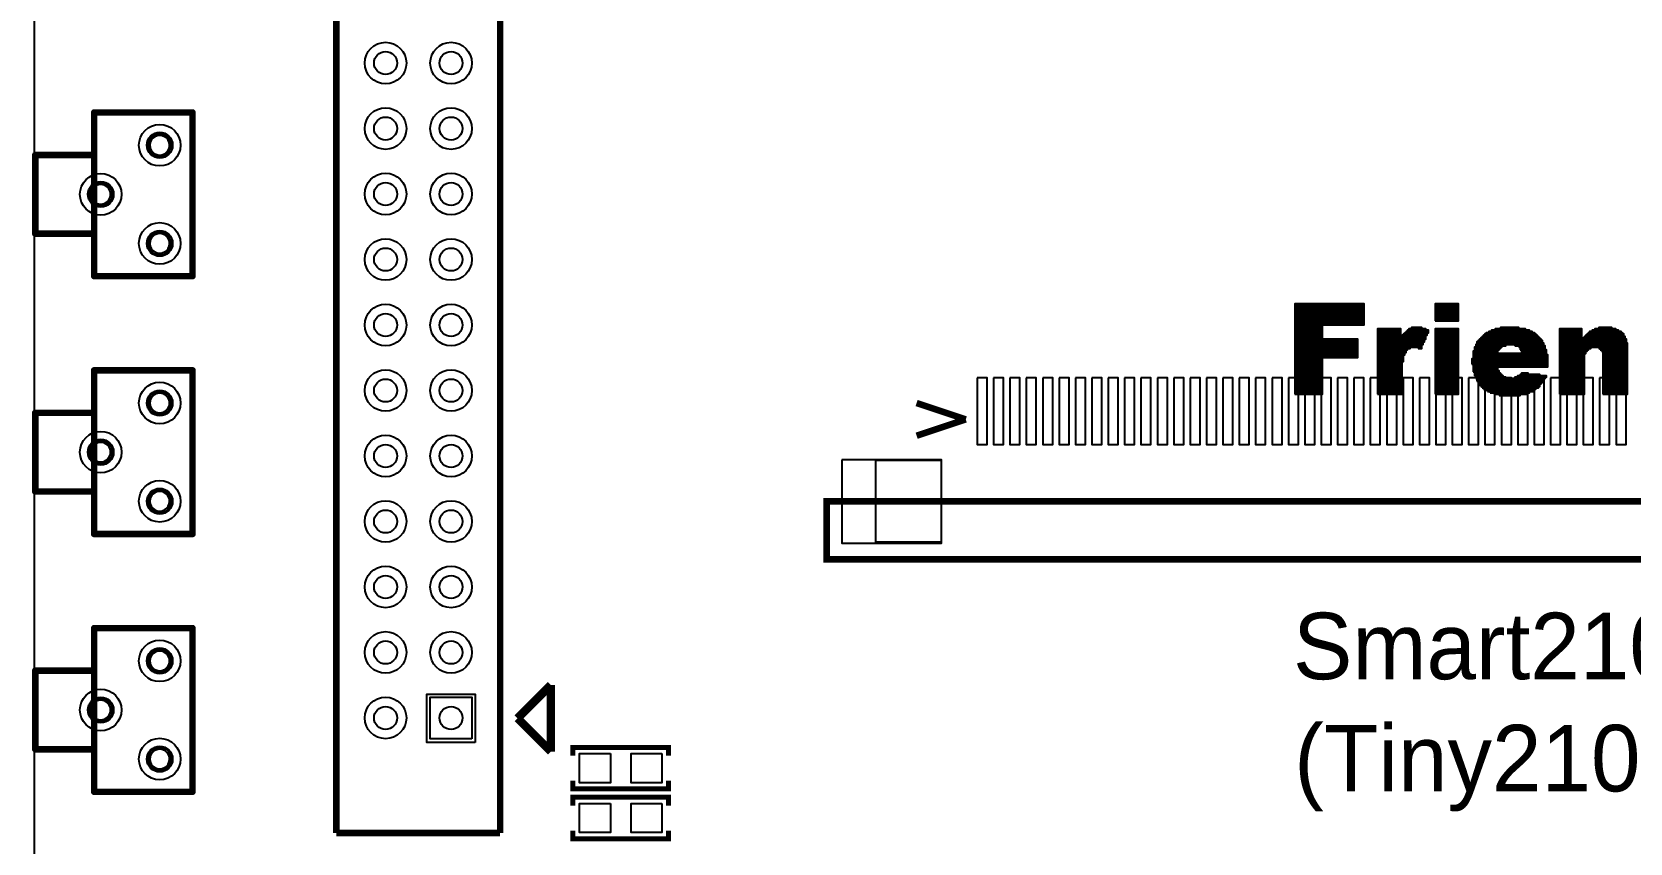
# Model space of a CAD drawing. Extents: x 0 to 180, y -3 to 135.
# Drawn here: x -0.07 to 48.72, y 50.67 to 75.44 of the extents above; entities that cross this region are included whole.
import ezdxf

# ---------------------------------------------------------------- set-up
doc = ezdxf.new("R2010")
doc.units = 0
doc.layers.get('0').update_dxf_attribs({"linetype": 'CONTINUOUS'})
for name, color, linetype in [('BG_OUTLINE', 3, 'CONTINUOUS'), ('BG_SILKSCREEN_TOP', 2, 'CONTINUOUS'), ('MANUFACTURING_NCDRILL_FIGU', 7, 'CONTINUOUS'), ('PG_SILKSCREEN_BOTTOM', 10, 'CONTINUOUS'), ('PG_SILKSCREEN_TOP', 11, 'CONTINUOUS'), ('PIN_BOTTOM', 13, 'CONTINUOUS'), ('PIN_TOP', 12, 'CONTINUOUS')]:
    doc.layers.add(name, color=color, linetype=linetype)

# ---------------------------------------------------------------- blocks, each defined once
blk = doc.blocks.new('FIGURE_CIRCLE')
blk.add_circle((0, 0), 0.5)

msp = doc.modelspace()

# ---------------------------------------------------------------- linework, layer by layer
at = {"layer": 'BG_OUTLINE'}
msp.add_lwpolyline([(4, 0), (175.9999, 0, 0.414214), (179.9999, 4), (179.9999, 126, 0.414214), (175.9999, 130), (4, 130, 0.414214), (0, 126), (0, 4, 0.414215)], format="xyb", close=True, dxfattribs=at)
at = {"layer": 'BG_SILKSCREEN_TOP', "const_width": 0.1999}
for points in [[(1.8321, 72.9851), (1.8321, 67.9852)], [(1.8321, 72.9851), (4.8321, 72.9851)], [(4.8321, 72.9851), (4.8321, 67.9852)], [(0.032, 71.6852), (0.032, 69.2851)], [(0.032, 71.6852), (1.8321, 71.6852)], [(0.032, 69.2851), (1.8321, 69.2851)], [(1.8321, 67.9852), (4.8321, 67.9852)], [(1.8321, 65.1111), (1.8321, 60.1111)], [(1.8321, 65.1111), (4.8321, 65.1111)], [(4.8321, 65.1111), (4.8321, 60.1111)], [(0.032, 63.8111), (0.032, 61.4111)], [(0.032, 63.8111), (1.8321, 63.8111)], [(0.032, 61.4111), (1.8321, 61.4111)], [(1.8321, 60.1111), (4.8321, 60.1111)], [(1.8321, 57.2371), (1.8321, 52.2371)], [(1.8321, 57.2371), (4.8321, 57.2371)], [(4.8321, 57.2371), (4.8321, 52.2371)], [(0.032, 55.9371), (0.032, 53.5371)], [(0.032, 55.9371), (1.8321, 55.9371)], [(0.032, 53.5371), (1.8321, 53.5371)], [(1.8321, 52.2371), (4.8321, 52.2371)]]:
    msp.add_lwpolyline(points, dxfattribs=at)
at = {"layer": 'BG_SILKSCREEN_TOP', "const_width": 0.1001}
for points in [[(1.882, 72.985, 1), (1.7822, 72.98504, 1)], [(1.882, 72.985, 1), (1.7822, 72.98504, 1)], [(4.882, 72.985, 1), (4.78219, 72.98504, 1)], [(4.882, 72.985, 1), (4.78219, 72.98504, 1)], [(0.0819, 71.685, 1), (-0.01794, 71.6851, 1)], [(0.0819, 71.685, 1), (-0.01794, 71.6851, 1)], [(1.882, 71.685, 1), (1.7822, 71.6851, 1)], [(0.082, 69.2852, 1), (-0.01804, 69.28511, 1)], [(0.082, 69.2852, 1), (-0.01804, 69.28511, 1)], [(1.8821, 69.2852, 1), (1.7821, 69.28511, 1)], [(1.882, 67.985, 1), (1.7822, 67.98506, 1)], [(1.882, 67.985, 1), (1.7822, 67.98506, 1)], [(4.882, 67.985, 1), (4.78219, 67.98506, 1)], [(4.882, 67.985, 1), (4.78219, 67.98506, 1)], [(1.882, 65.1109, 1), (1.7822, 65.11099, 1)], [(1.882, 65.1109, 1), (1.7822, 65.11099, 1)], [(4.882, 65.1109, 1), (4.78219, 65.11099, 1)], [(4.882, 65.1109, 1), (4.78219, 65.11099, 1)], [(0.0819, 63.811, 1), (-0.01794, 63.81099, 1)], [(0.0819, 63.811, 1), (-0.01794, 63.81099, 1)], [(1.882, 63.811, 1), (1.7822, 63.81099, 1)], [(0.082, 61.411, 1), (-0.01804, 61.41106, 1)], [(0.082, 61.411, 1), (-0.01804, 61.41106, 1)], [(1.8821, 61.411, 1), (1.7821, 61.41106, 1)], [(1.882, 60.111, 1), (1.7822, 60.11101, 1)], [(1.882, 60.111, 1), (1.7822, 60.11101, 1)], [(4.882, 60.111, 1), (4.78219, 60.11101, 1)], [(4.882, 60.111, 1), (4.78219, 60.11101, 1)], [(1.882, 57.237, 1), (1.7822, 57.23694, 1)], [(1.882, 57.237, 1), (1.7822, 57.23694, 1)], [(4.882, 57.237, 1), (4.78219, 57.23694, 1)], [(4.882, 57.237, 1), (4.78219, 57.23694, 1)], [(0.0819, 55.937, 1), (-0.01794, 55.937, 1)], [(0.0819, 55.937, 1), (-0.01794, 55.937, 1)], [(1.882, 55.937, 1), (1.7822, 55.937, 1)], [(0.082, 53.5371, 1), (-0.01804, 53.53701, 1)], [(0.082, 53.5371, 1), (-0.01804, 53.53701, 1)], [(1.8822, 53.5371, 1), (1.782, 53.53701, 1)], [(1.882, 52.237, 1), (1.7822, 52.23696, 1)], [(1.882, 52.237, 1), (1.7822, 52.23696, 1)], [(4.882, 52.237, 1), (4.78219, 52.23696, 1)], [(4.882, 52.237, 1), (4.78219, 52.23696, 1)]]:
    msp.add_lwpolyline(points, format="xyb", close=True, dxfattribs=at)
at = {"layer": 'BG_SILKSCREEN_TOP'}
for points in [[(4.1828, 71.9851, 1), (3.4814, 71.9852, 1)], [(4.1828, 71.9851, 1), (3.4814, 71.9852, 1)], [(4.132, 71.9851, 1), (3.5322, 71.9852, 1)], [(2.3828, 70.485, 1), (1.6812, 70.485, 1)], [(2.3828, 70.485, 1), (1.6812, 70.485, 1)], [(2.332, 70.485, 1), (1.732, 70.485, 1)], [(4.183, 68.985, 1), (3.4812, 68.98501, 1)], [(4.183, 68.985, 1), (3.4812, 68.98501, 1)], [(4.1322, 68.985, 1), (3.532, 68.98501, 1)], [(4.1829, 64.1111, 1), (3.4813, 64.1111, 1)], [(4.1829, 64.1111, 1), (3.4813, 64.1111, 1)], [(4.1321, 64.1111, 1), (3.5321, 64.1111, 1)], [(2.3827, 62.6109, 1), (1.6813, 62.611, 1)], [(2.3827, 62.6109, 1), (1.6813, 62.611, 1)], [(2.3319, 62.6109, 1), (1.7321, 62.611, 1)], [(4.183, 61.111, 1), (3.4812, 61.11101, 1)], [(4.183, 61.111, 1), (3.4812, 61.11101, 1)], [(4.1322, 61.111, 1), (3.532, 61.11101, 1)], [(4.1829, 56.2371, 1), (3.4813, 56.2371, 1)], [(4.1829, 56.2371, 1), (3.4813, 56.2371, 1)], [(4.1321, 56.2371, 1), (3.5321, 56.2371, 1)], [(2.3828, 54.737, 1), (1.6812, 54.737, 1)], [(2.3828, 54.737, 1), (1.6812, 54.737, 1)], [(2.332, 54.737, 1), (1.732, 54.737, 1)], [(4.183, 53.237, 1), (3.4812, 53.23696, 1)], [(4.183, 53.237, 1), (3.4812, 53.23696, 1)], [(4.1322, 53.237, 1), (3.532, 53.23696, 1)]]:
    msp.add_lwpolyline(points, format="xyb", close=True, dxfattribs=at)
at = {"layer": 'PG_SILKSCREEN_BOTTOM', "const_width": 0.1999}
for points in [[(26.941, 64.1119), (28.4409, 63.612)], [(26.941, 63.1119), (28.4409, 63.612)]]:
    msp.add_lwpolyline(points, dxfattribs=at)
at = {"layer": 'PG_SILKSCREEN_BOTTOM'}
msp.add_lwpolyline([(25.6911, 62.3621), (27.6911, 62.3621), (27.6911, 59.862), (25.6911, 59.862)], close=True, dxfattribs=at)
msp.add_lwpolyline([(55.6901, 61.1119, 0.2032, 0.2032, 0), (55.6901, 59.337, 0.2, 0.2, 0), (24.191, 59.337, 0.2032, 0.2032, 0), (24.191, 61.1119, 0.2, 0.2, 0)], format="xyseb", close=True, dxfattribs=at)
at = {"layer": 'PG_SILKSCREEN_TOP'}
for points, const_width in [([(9.2253, 50.9778), (9.2255, 99.949)], 0.1999), ([(14.2253, 50.9778), (14.2255, 99.949)], 0.1999), ([(14.7574, 54.483), (15.7734, 55.499)], 0.254), ([(15.7734, 53.467), (15.7734, 55.499)], 0.254), ([(15.7734, 53.467), (14.7574, 54.483)], 0.254), ([(19.3675, 53.34), (19.3675, 53.594), (16.4465, 53.594), (16.4465, 53.34)], 0.1524), ([(19.3675, 52.578), (19.3675, 52.324), (16.4465, 52.324), (16.4465, 52.578)], 0.1524), ([(19.3675, 51.816), (19.3675, 52.07), (16.4465, 52.07), (16.4465, 51.816)], 0.1524), ([(14.2253, 50.9778), (9.2253, 50.9778)], 0.1999), ([(19.3675, 51.054), (19.3675, 50.8), (16.4465, 50.8), (16.4465, 51.054)], 0.1524)]:
    msp.add_lwpolyline(points, dxfattribs=dict(at, const_width=const_width))
for points in [[(38.488, 67.0994), (40.608, 67.0994), (40.608, 67.1394), (38.488, 67.1394)], [(38.488, 67.0594), (40.608, 67.0594), (40.608, 67.0994), (38.488, 67.0994)], [(38.488, 67.0194), (40.608, 67.0194), (40.608, 67.0594), (38.488, 67.0594)], [(38.488, 66.9794), (40.608, 66.9794), (40.608, 67.0194), (38.488, 67.0194)], [(38.488, 66.9394), (40.608, 66.9394), (40.608, 66.9794), (38.488, 66.9794)], [(38.488, 66.8994), (40.608, 66.8994), (40.608, 66.9394), (38.488, 66.9394)], [(38.488, 66.8594), (40.608, 66.8594), (40.608, 66.8994), (38.488, 66.8994)], [(38.488, 66.8194), (40.608, 66.8194), (40.608, 66.8594), (38.488, 66.8594)], [(42.768, 67.0994), (43.488, 67.0994), (43.488, 67.1394), (42.768, 67.1394)], [(42.768, 67.0594), (43.488, 67.0594), (43.488, 67.0994), (42.768, 67.0994)], [(42.768, 67.0194), (43.488, 67.0194), (43.488, 67.0594), (42.768, 67.0594)], [(42.768, 66.9794), (43.488, 66.9794), (43.488, 67.0194), (42.768, 67.0194)], [(42.768, 66.9394), (43.488, 66.9394), (43.488, 66.9794), (42.768, 66.9794)], [(42.768, 66.8994), (43.488, 66.8994), (43.488, 66.9394), (42.768, 66.9394)], [(42.768, 66.8594), (43.488, 66.8594), (43.488, 66.8994), (42.768, 66.8994)], [(42.768, 66.8194), (43.488, 66.8194), (43.488, 66.8594), (42.768, 66.8594)], [(38.488, 66.7794), (40.608, 66.7794), (40.608, 66.8194), (38.488, 66.8194)], [(38.488, 66.7394), (40.608, 66.7394), (40.608, 66.7794), (38.488, 66.7794)], [(38.488, 66.6994), (40.608, 66.6994), (40.608, 66.7394), (38.488, 66.7394)], [(38.488, 66.6594), (40.608, 66.6594), (40.608, 66.6994), (38.488, 66.6994)], [(38.488, 66.6194), (40.608, 66.6194), (40.608, 66.6594), (38.488, 66.6594)], [(38.488, 66.5794), (40.608, 66.5794), (40.608, 66.6194), (38.488, 66.6194)], [(38.488, 66.5394), (40.608, 66.5394), (40.608, 66.5794), (38.488, 66.5794)], [(38.488, 66.4994), (40.608, 66.4994), (40.608, 66.5394), (38.488, 66.5394)], [(38.488, 66.4594), (39.328, 66.4594), (39.328, 66.4994), (38.488, 66.4994)], [(38.488, 66.4194), (39.328, 66.4194), (39.328, 66.4594), (38.488, 66.4594)], [(38.488, 66.3794), (39.328, 66.3794), (39.328, 66.4194), (38.488, 66.4194)], [(38.488, 66.3394), (39.328, 66.3394), (39.328, 66.3794), (38.488, 66.3794)], [(41.008, 66.3394), (41.728, 66.3394), (41.728, 66.3794), (41.008, 66.3794)], [(41.968, 66.3394), (42.488, 66.3394), (42.488, 66.3794), (41.968, 66.3794)], [(42.048, 66.3794), (42.368, 66.3794), (42.368, 66.4194), (42.048, 66.4194)], [(42.768, 66.7794), (43.488, 66.7794), (43.488, 66.8194), (42.768, 66.8194)], [(42.768, 66.7394), (43.488, 66.7394), (43.488, 66.7794), (42.768, 66.7794)], [(42.768, 66.6994), (43.488, 66.6994), (43.488, 66.7394), (42.768, 66.7394)], [(42.768, 66.6594), (43.488, 66.6594), (43.488, 66.6994), (42.768, 66.6994)], [(42.768, 66.6194), (43.488, 66.6194), (43.488, 66.6594), (42.768, 66.6594)], [(42.768, 66.3394), (43.488, 66.3394), (43.488, 66.3794), (42.768, 66.3794)], [(44.608, 66.3394), (45.528, 66.3394), (45.528, 66.3794), (44.608, 66.3794)], [(44.768, 66.3794), (45.328, 66.3794), (45.328, 66.4194), (44.768, 66.4194)], [(46.568, 66.3394), (47.248, 66.3394), (47.248, 66.3794), (46.568, 66.3794)], [(47.648, 66.3394), (48.288, 66.3394), (48.288, 66.3794), (47.648, 66.3794)], [(47.768, 66.3794), (48.168, 66.3794), (48.168, 66.4194), (47.768, 66.4194)], [(38.488, 66.2994), (39.328, 66.2994), (39.328, 66.3394), (38.488, 66.3394)], [(38.488, 66.2594), (39.328, 66.2594), (39.328, 66.2994), (38.488, 66.2994)], [(38.488, 66.2194), (39.328, 66.2194), (39.328, 66.2594), (38.488, 66.2594)], [(38.488, 66.1794), (39.328, 66.1794), (39.328, 66.2194), (38.488, 66.2194)], [(38.488, 66.1394), (39.328, 66.1394), (39.328, 66.1794), (38.488, 66.1794)], [(38.488, 66.0994), (39.328, 66.0994), (39.328, 66.1394), (38.488, 66.1394)], [(38.488, 66.0594), (39.328, 66.0594), (39.328, 66.0994), (38.488, 66.0994)], [(38.488, 66.0194), (40.408, 66.0194), (40.408, 66.0594), (38.488, 66.0594)], [(38.488, 65.9794), (40.408, 65.9794), (40.408, 66.0194), (38.488, 66.0194)], [(38.488, 65.9394), (40.408, 65.9394), (40.408, 65.9794), (38.488, 65.9794)], [(38.488, 65.8994), (40.408, 65.8994), (40.408, 65.9394), (38.488, 65.9394)], [(38.488, 65.8594), (40.408, 65.8594), (40.408, 65.8994), (38.488, 65.8994)], [(41.008, 66.2994), (41.728, 66.2994), (41.728, 66.3394), (41.008, 66.3394)], [(41.008, 66.2594), (41.728, 66.2594), (41.728, 66.2994), (41.008, 66.2994)], [(41.008, 66.2194), (41.728, 66.2194), (41.728, 66.2594), (41.008, 66.2594)], [(41.008, 66.1794), (41.728, 66.1794), (41.728, 66.2194), (41.008, 66.2194)], [(41.008, 66.1394), (41.728, 66.1394), (41.728, 66.1794), (41.008, 66.1794)], [(41.008, 66.0994), (41.728, 66.0994), (41.728, 66.1394), (41.008, 66.1394)], [(41.008, 66.0594), (42.488, 66.0594), (42.488, 66.0994), (41.008, 66.0994)], [(41.008, 66.0194), (42.448, 66.0194), (42.448, 66.0594), (41.008, 66.0594)], [(41.008, 65.9794), (42.448, 65.9794), (42.448, 66.0194), (41.008, 66.0194)], [(41.008, 65.9394), (42.408, 65.9394), (42.408, 65.9794), (41.008, 65.9794)], [(41.008, 65.8994), (42.408, 65.8994), (42.408, 65.9394), (41.008, 65.9394)], [(41.008, 65.8594), (42.368, 65.8594), (42.368, 65.8994), (41.008, 65.8994)], [(41.768, 66.1394), (42.488, 66.1394), (42.488, 66.1794), (41.768, 66.1794)], [(41.768, 66.0994), (42.488, 66.0994), (42.488, 66.1394), (41.768, 66.1394)], [(41.808, 66.1794), (42.528, 66.1794), (42.528, 66.2194), (41.808, 66.2194)], [(41.848, 66.2194), (42.528, 66.2194), (42.528, 66.2594), (41.848, 66.2594)], [(41.888, 66.2594), (42.568, 66.2594), (42.568, 66.2994), (41.888, 66.2994)], [(41.928, 66.2994), (42.568, 66.2994), (42.568, 66.3394), (41.928, 66.3394)], [(42.768, 66.2994), (43.488, 66.2994), (43.488, 66.3394), (42.768, 66.3394)], [(42.768, 66.2594), (43.488, 66.2594), (43.488, 66.2994), (42.768, 66.2994)], [(42.768, 66.2194), (43.488, 66.2194), (43.488, 66.2594), (42.768, 66.2594)], [(42.768, 66.1794), (43.488, 66.1794), (43.488, 66.2194), (42.768, 66.2194)], [(42.768, 66.1394), (43.488, 66.1394), (43.488, 66.1794), (42.768, 66.1794)], [(42.768, 66.0994), (43.488, 66.0994), (43.488, 66.1394), (42.768, 66.1394)], [(42.768, 66.0594), (43.488, 66.0594), (43.488, 66.0994), (42.768, 66.0994)], [(42.768, 66.0194), (43.488, 66.0194), (43.488, 66.0594), (42.768, 66.0594)], [(42.768, 65.9794), (43.488, 65.9794), (43.488, 66.0194), (42.768, 66.0194)], [(42.768, 65.9394), (43.488, 65.9394), (43.488, 65.9794), (42.768, 65.9794)], [(42.768, 65.8994), (43.488, 65.8994), (43.488, 65.9394), (42.768, 65.9394)], [(42.768, 65.8594), (43.488, 65.8594), (43.488, 65.8994), (42.768, 65.8994)], [(44.008, 65.8594), (44.928, 65.8594), (44.928, 65.8994), (44.008, 65.8994)], [(44.048, 65.9394), (46.048, 65.9394), (46.048, 65.9794), (44.048, 65.9794)], [(44.048, 65.8994), (46.088, 65.8994), (46.088, 65.9394), (44.048, 65.9394)], [(44.088, 65.9794), (46.048, 65.9794), (46.048, 66.0194), (44.088, 66.0194)], [(44.128, 66.0194), (46.008, 66.0194), (46.008, 66.0594), (44.128, 66.0594)], [(44.168, 66.0594), (45.968, 66.0594), (45.968, 66.0994), (44.168, 66.0994)], [(44.208, 66.0994), (45.928, 66.0994), (45.928, 66.1394), (44.208, 66.1394)], [(44.248, 66.1394), (45.888, 66.1394), (45.888, 66.1794), (44.248, 66.1794)], [(44.288, 66.1794), (45.848, 66.1794), (45.848, 66.2194), (44.288, 66.2194)], [(44.328, 66.2194), (45.808, 66.2194), (45.808, 66.2594), (44.328, 66.2594)], [(44.408, 66.2594), (45.728, 66.2594), (45.728, 66.2994), (44.408, 66.2994)], [(44.488, 66.2994), (45.648, 66.2994), (45.648, 66.3394), (44.488, 66.3394)], [(45.208, 65.8594), (46.088, 65.8594), (46.088, 65.8994), (45.208, 65.8994)], [(46.568, 66.2994), (47.248, 66.2994), (47.248, 66.3394), (46.568, 66.3394)], [(46.568, 66.2594), (47.248, 66.2594), (47.248, 66.2994), (46.568, 66.2994)], [(46.568, 66.2194), (47.248, 66.2194), (47.248, 66.2594), (46.568, 66.2594)], [(46.568, 66.1794), (47.248, 66.1794), (47.248, 66.2194), (46.568, 66.2194)], [(46.568, 66.1394), (47.248, 66.1394), (47.248, 66.1794), (46.568, 66.1794)], [(46.568, 66.0994), (47.248, 66.0994), (47.248, 66.1394), (46.568, 66.1394)], [(46.568, 66.0594), (47.248, 66.0594), (47.248, 66.0994), (46.568, 66.0994)], [(46.568, 66.0194), (48.608, 66.0194), (48.608, 66.0594), (46.568, 66.0594)], [(46.568, 65.9794), (48.608, 65.9794), (48.608, 66.0194), (46.568, 66.0194)], [(46.568, 65.9394), (48.608, 65.9394), (48.608, 65.9794), (46.568, 65.9794)], [(46.568, 65.8994), (48.648, 65.8994), (48.648, 65.9394), (46.568, 65.9394)], [(46.568, 65.8594), (48.648, 65.8594), (48.648, 65.8994), (46.568, 65.8994)], [(47.288, 66.0594), (48.568, 66.0594), (48.568, 66.0994), (47.288, 66.0994)], [(47.328, 66.0994), (48.568, 66.0994), (48.568, 66.1394), (47.328, 66.1394)], [(47.368, 66.1394), (48.528, 66.1394), (48.528, 66.1794), (47.368, 66.1794)], [(47.408, 66.1794), (48.528, 66.1794), (48.528, 66.2194), (47.408, 66.2194)], [(47.448, 66.2194), (48.488, 66.2194), (48.488, 66.2594), (47.448, 66.2594)], [(47.488, 66.2594), (48.448, 66.2594), (48.448, 66.2994), (47.488, 66.2994)], [(47.568, 66.2994), (48.368, 66.2994), (48.368, 66.3394), (47.568, 66.3394)], [(38.488, 65.8194), (40.408, 65.8194), (40.408, 65.8594), (38.488, 65.8594)], [(38.488, 65.7794), (40.408, 65.7794), (40.408, 65.8194), (38.488, 65.8194)], [(38.488, 65.7394), (40.408, 65.7394), (40.408, 65.7794), (38.488, 65.7794)], [(38.488, 65.6994), (40.408, 65.6994), (40.408, 65.7394), (38.488, 65.7394)], [(38.488, 65.6594), (40.408, 65.6594), (40.408, 65.6994), (38.488, 65.6994)], [(38.488, 65.6194), (40.408, 65.6194), (40.408, 65.6594), (38.488, 65.6594)], [(38.488, 65.5794), (40.408, 65.5794), (40.408, 65.6194), (38.488, 65.6194)], [(38.488, 65.5394), (40.408, 65.5394), (40.408, 65.5794), (38.488, 65.5794)], [(38.488, 65.4994), (40.408, 65.4994), (40.408, 65.5394), (38.488, 65.5394)], [(38.488, 65.4594), (39.328, 65.4594), (39.328, 65.4994), (38.488, 65.4994)], [(38.488, 65.4194), (39.328, 65.4194), (39.328, 65.4594), (38.488, 65.4594)], [(38.488, 65.3794), (39.328, 65.3794), (39.328, 65.4194), (38.488, 65.4194)], [(38.488, 65.3394), (39.328, 65.3394), (39.328, 65.3794), (38.488, 65.3794)], [(41.008, 65.8194), (42.368, 65.8194), (42.368, 65.8594), (41.008, 65.8594)], [(41.008, 65.7794), (42.008, 65.7794), (42.008, 65.8194), (41.008, 65.8194)], [(41.008, 65.7394), (41.928, 65.7394), (41.928, 65.7794), (41.008, 65.7794)], [(41.008, 65.6994), (41.888, 65.6994), (41.888, 65.7394), (41.008, 65.7394)], [(41.008, 65.6594), (41.888, 65.6594), (41.888, 65.6994), (41.008, 65.6994)], [(41.008, 65.6194), (41.848, 65.6194), (41.848, 65.6594), (41.008, 65.6594)], [(41.008, 65.5794), (41.848, 65.5794), (41.848, 65.6194), (41.008, 65.6194)], [(41.008, 65.5394), (41.808, 65.5394), (41.808, 65.5794), (41.008, 65.5794)], [(41.008, 65.4994), (41.808, 65.4994), (41.808, 65.5394), (41.008, 65.5394)], [(41.008, 65.4594), (41.808, 65.4594), (41.808, 65.4994), (41.008, 65.4994)], [(41.008, 65.4194), (41.808, 65.4194), (41.808, 65.4594), (41.008, 65.4594)], [(41.008, 65.3794), (41.808, 65.3794), (41.808, 65.4194), (41.008, 65.4194)], [(41.008, 65.3394), (41.768, 65.3394), (41.768, 65.3794), (41.008, 65.3794)], [(42.248, 65.7794), (42.368, 65.7794), (42.368, 65.8194), (42.248, 65.8194)], [(42.768, 65.8194), (43.488, 65.8194), (43.488, 65.8594), (42.768, 65.8594)], [(42.768, 65.7794), (43.488, 65.7794), (43.488, 65.8194), (42.768, 65.8194)], [(42.768, 65.7394), (43.488, 65.7394), (43.488, 65.7794), (42.768, 65.7794)], [(42.768, 65.6994), (43.488, 65.6994), (43.488, 65.7394), (42.768, 65.7394)], [(42.768, 65.6594), (43.488, 65.6594), (43.488, 65.6994), (42.768, 65.6994)], [(42.768, 65.6194), (43.488, 65.6194), (43.488, 65.6594), (42.768, 65.6594)], [(42.768, 65.5794), (43.488, 65.5794), (43.488, 65.6194), (42.768, 65.6194)], [(42.768, 65.5394), (43.488, 65.5394), (43.488, 65.5794), (42.768, 65.5794)], [(42.768, 65.4994), (43.488, 65.4994), (43.488, 65.5394), (42.768, 65.5394)], [(42.768, 65.4594), (43.488, 65.4594), (43.488, 65.4994), (42.768, 65.4994)], [(42.768, 65.4194), (43.488, 65.4194), (43.488, 65.4594), (42.768, 65.4594)], [(42.768, 65.3794), (43.488, 65.3794), (43.488, 65.4194), (42.768, 65.4194)], [(42.768, 65.3394), (43.488, 65.3394), (43.488, 65.3794), (42.768, 65.3794)], [(43.888, 65.4194), (46.208, 65.4194), (46.208, 65.4594), (43.888, 65.4594)], [(43.888, 65.3794), (46.208, 65.3794), (46.208, 65.4194), (43.888, 65.4194)], [(43.888, 65.3394), (46.208, 65.3394), (46.208, 65.3794), (43.888, 65.3794)], [(43.928, 65.6594), (44.688, 65.6594), (44.688, 65.6994), (43.928, 65.6994)], [(43.928, 65.6194), (44.688, 65.6194), (44.688, 65.6594), (43.928, 65.6594)], [(43.928, 65.5794), (46.168, 65.5794), (46.168, 65.6194), (43.928, 65.6194)], [(43.928, 65.5394), (46.208, 65.5394), (46.208, 65.5794), (43.928, 65.5794)], [(43.928, 65.4994), (46.208, 65.4994), (46.208, 65.5394), (43.928, 65.5394)], [(43.928, 65.4594), (46.208, 65.4594), (46.208, 65.4994), (43.928, 65.4994)], [(43.968, 65.7794), (44.768, 65.7794), (44.768, 65.8194), (43.968, 65.8194)], [(43.968, 65.7394), (44.728, 65.7394), (44.728, 65.7794), (43.968, 65.7794)], [(43.968, 65.6994), (44.688, 65.6994), (44.688, 65.7394), (43.968, 65.7394)], [(44.008, 65.8194), (44.808, 65.8194), (44.808, 65.8594), (44.008, 65.8594)], [(45.328, 65.8194), (46.128, 65.8194), (46.128, 65.8594), (45.328, 65.8594)], [(45.368, 65.7794), (46.128, 65.7794), (46.128, 65.8194), (45.368, 65.8194)], [(45.368, 65.7394), (46.128, 65.7394), (46.128, 65.7794), (45.368, 65.7794)], [(45.408, 65.6994), (46.168, 65.6994), (46.168, 65.7394), (45.408, 65.7394)], [(45.408, 65.6594), (46.168, 65.6594), (46.168, 65.6994), (45.408, 65.6994)], [(45.448, 65.6194), (46.168, 65.6194), (46.168, 65.6594), (45.448, 65.6594)], [(46.568, 65.8194), (48.648, 65.8194), (48.648, 65.8594), (46.568, 65.8594)], [(46.568, 65.7794), (47.528, 65.7794), (47.528, 65.8194), (46.568, 65.8194)], [(46.568, 65.7394), (47.448, 65.7394), (47.448, 65.7794), (46.568, 65.7794)], [(46.568, 65.6994), (47.408, 65.6994), (47.408, 65.7394), (46.568, 65.7394)], [(46.568, 65.6594), (47.368, 65.6594), (47.368, 65.6994), (46.568, 65.6994)], [(46.568, 65.6194), (47.368, 65.6194), (47.368, 65.6594), (46.568, 65.6594)], [(46.568, 65.5794), (47.328, 65.5794), (47.328, 65.6194), (46.568, 65.6194)], [(46.568, 65.5394), (47.328, 65.5394), (47.328, 65.5794), (46.568, 65.5794)], [(46.568, 65.4994), (47.328, 65.4994), (47.328, 65.5394), (46.568, 65.5394)], [(46.568, 65.4594), (47.328, 65.4594), (47.328, 65.4994), (46.568, 65.4994)], [(46.568, 65.4194), (47.328, 65.4194), (47.328, 65.4594), (46.568, 65.4594)], [(46.568, 65.3794), (47.328, 65.3794), (47.328, 65.4194), (46.568, 65.4194)], [(46.568, 65.3394), (47.328, 65.3394), (47.328, 65.3794), (46.568, 65.3794)], [(47.768, 65.7794), (48.648, 65.7794), (48.648, 65.8194), (47.768, 65.8194)], [(47.808, 65.7394), (48.648, 65.7394), (48.648, 65.7794), (47.808, 65.7794)], [(47.848, 65.6994), (48.648, 65.6994), (48.648, 65.7394), (47.848, 65.7394)], [(47.888, 65.6594), (48.648, 65.6594), (48.648, 65.6994), (47.888, 65.6994)], [(47.888, 65.6194), (48.648, 65.6194), (48.648, 65.6594), (47.888, 65.6594)], [(47.888, 65.5794), (48.648, 65.5794), (48.648, 65.6194), (47.888, 65.6194)], [(47.888, 65.5394), (48.648, 65.5394), (48.648, 65.5794), (47.888, 65.5794)], [(47.888, 65.4994), (48.648, 65.4994), (48.648, 65.5394), (47.888, 65.5394)], [(47.888, 65.4594), (48.648, 65.4594), (48.648, 65.4994), (47.888, 65.4994)], [(47.888, 65.4194), (48.648, 65.4194), (48.648, 65.4594), (47.888, 65.4594)], [(47.888, 65.3794), (48.648, 65.3794), (48.648, 65.4194), (47.888, 65.4194)], [(47.888, 65.3394), (48.648, 65.3394), (48.648, 65.3794), (47.888, 65.3794)], [(38.488, 65.2994), (39.328, 65.2994), (39.328, 65.3394), (38.488, 65.3394)], [(38.488, 65.2594), (39.328, 65.2594), (39.328, 65.2994), (38.488, 65.2994)], [(38.488, 65.2194), (39.328, 65.2194), (39.328, 65.2594), (38.488, 65.2594)], [(38.488, 65.1794), (39.328, 65.1794), (39.328, 65.2194), (38.488, 65.2194)], [(38.488, 65.1394), (39.328, 65.1394), (39.328, 65.1794), (38.488, 65.1794)], [(38.488, 65.0994), (39.328, 65.0994), (39.328, 65.1394), (38.488, 65.1394)], [(38.488, 65.0594), (39.328, 65.0594), (39.328, 65.0994), (38.488, 65.0994)], [(38.488, 65.0194), (39.328, 65.0194), (39.328, 65.0594), (38.488, 65.0594)], [(38.488, 64.9794), (39.328, 64.9794), (39.328, 65.0194), (38.488, 65.0194)], [(38.488, 64.9394), (39.328, 64.9394), (39.328, 64.9794), (38.488, 64.9794)], [(38.488, 64.8994), (39.328, 64.8994), (39.328, 64.9394), (38.488, 64.9394)], [(38.488, 64.8594), (39.328, 64.8594), (39.328, 64.8994), (38.488, 64.8994)], [(41.008, 65.2994), (41.768, 65.2994), (41.768, 65.3394), (41.008, 65.3394)], [(41.008, 65.2594), (41.768, 65.2594), (41.768, 65.2994), (41.008, 65.2994)], [(41.008, 65.2194), (41.768, 65.2194), (41.768, 65.2594), (41.008, 65.2594)], [(41.008, 65.1794), (41.768, 65.1794), (41.768, 65.2194), (41.008, 65.2194)], [(41.008, 65.1394), (41.768, 65.1394), (41.768, 65.1794), (41.008, 65.1794)], [(41.008, 65.0994), (41.768, 65.0994), (41.768, 65.1394), (41.008, 65.1394)], [(41.008, 65.0594), (41.768, 65.0594), (41.768, 65.0994), (41.008, 65.0994)], [(41.008, 65.0194), (41.768, 65.0194), (41.768, 65.0594), (41.008, 65.0594)], [(41.008, 64.9794), (41.768, 64.9794), (41.768, 65.0194), (41.008, 65.0194)], [(41.008, 64.9394), (41.768, 64.9394), (41.768, 64.9794), (41.008, 64.9794)], [(41.008, 64.8994), (41.768, 64.8994), (41.768, 64.9394), (41.008, 64.9394)], [(41.008, 64.8594), (41.768, 64.8594), (41.768, 64.8994), (41.008, 64.8994)], [(42.768, 65.2994), (43.488, 65.2994), (43.488, 65.3394), (42.768, 65.3394)], [(42.768, 65.2594), (43.488, 65.2594), (43.488, 65.2994), (42.768, 65.2994)], [(42.768, 65.2194), (43.488, 65.2194), (43.488, 65.2594), (42.768, 65.2594)], [(42.768, 65.1794), (43.488, 65.1794), (43.488, 65.2194), (42.768, 65.2194)], [(42.768, 65.1394), (43.488, 65.1394), (43.488, 65.1794), (42.768, 65.1794)], [(42.768, 65.0994), (43.488, 65.0994), (43.488, 65.1394), (42.768, 65.1394)], [(42.768, 65.0594), (43.488, 65.0594), (43.488, 65.0994), (42.768, 65.0994)], [(42.768, 65.0194), (43.488, 65.0194), (43.488, 65.0594), (42.768, 65.0594)], [(42.768, 64.9794), (43.488, 64.9794), (43.488, 65.0194), (42.768, 65.0194)], [(42.768, 64.9394), (43.488, 64.9394), (43.488, 64.9794), (42.768, 64.9794)], [(42.768, 64.8994), (43.488, 64.8994), (43.488, 64.9394), (42.768, 64.9394)], [(42.768, 64.8594), (43.488, 64.8594), (43.488, 64.8994), (42.768, 64.8994)], [(43.888, 65.2994), (46.208, 65.2994), (46.208, 65.3394), (43.888, 65.3394)], [(43.928, 65.2594), (46.208, 65.2594), (46.208, 65.2994), (43.928, 65.2994)], [(43.928, 65.2194), (46.208, 65.2194), (46.208, 65.2594), (43.928, 65.2594)], [(43.928, 65.1794), (44.688, 65.1794), (44.688, 65.2194), (43.928, 65.2194)], [(43.928, 65.1394), (44.688, 65.1394), (44.688, 65.1794), (43.928, 65.1794)], [(43.928, 65.0994), (44.688, 65.0994), (44.688, 65.1394), (43.928, 65.1394)], [(43.928, 65.0594), (44.728, 65.0594), (44.728, 65.0994), (43.928, 65.0994)], [(43.968, 65.0194), (44.728, 65.0194), (44.728, 65.0594), (43.968, 65.0594)], [(43.968, 64.9794), (44.768, 64.9794), (44.768, 65.0194), (43.968, 65.0194)], [(43.968, 64.9394), (44.808, 64.9394), (44.808, 64.9794), (43.968, 64.9794)], [(44.008, 64.8994), (44.848, 64.8994), (44.848, 64.9394), (44.008, 64.9394)], [(44.008, 64.8594), (44.928, 64.8594), (44.928, 64.8994), (44.008, 64.8994)], [(45.208, 64.8594), (46.128, 64.8594), (46.128, 64.8994), (45.208, 64.8994)], [(45.288, 64.8994), (46.168, 64.8994), (46.168, 64.9394), (45.288, 64.9394)], [(45.368, 64.9394), (45.968, 64.9394), (45.968, 64.9794), (45.368, 64.9794)], [(45.408, 64.9794), (45.608, 64.9794), (45.608, 65.0194), (45.408, 65.0194)], [(46.568, 65.2994), (47.328, 65.2994), (47.328, 65.3394), (46.568, 65.3394)], [(46.568, 65.2594), (47.328, 65.2594), (47.328, 65.2994), (46.568, 65.2994)], [(46.568, 65.2194), (47.328, 65.2194), (47.328, 65.2594), (46.568, 65.2594)], [(46.568, 65.1794), (47.328, 65.1794), (47.328, 65.2194), (46.568, 65.2194)], [(46.568, 65.1394), (47.328, 65.1394), (47.328, 65.1794), (46.568, 65.1794)], [(46.568, 65.0994), (47.328, 65.0994), (47.328, 65.1394), (46.568, 65.1394)], [(46.568, 65.0594), (47.328, 65.0594), (47.328, 65.0994), (46.568, 65.0994)], [(46.568, 65.0194), (47.328, 65.0194), (47.328, 65.0594), (46.568, 65.0594)], [(46.568, 64.9794), (47.328, 64.9794), (47.328, 65.0194), (46.568, 65.0194)], [(46.568, 64.9394), (47.328, 64.9394), (47.328, 64.9794), (46.568, 64.9794)], [(46.568, 64.8994), (47.328, 64.8994), (47.328, 64.9394), (46.568, 64.9394)], [(46.568, 64.8594), (47.328, 64.8594), (47.328, 64.8994), (46.568, 64.8994)], [(47.888, 65.2994), (48.648, 65.2994), (48.648, 65.3394), (47.888, 65.3394)], [(47.888, 65.2594), (48.648, 65.2594), (48.648, 65.2994), (47.888, 65.2994)], [(47.888, 65.2194), (48.648, 65.2194), (48.648, 65.2594), (47.888, 65.2594)], [(47.888, 65.1794), (48.648, 65.1794), (48.648, 65.2194), (47.888, 65.2194)], [(47.888, 65.1394), (48.648, 65.1394), (48.648, 65.1794), (47.888, 65.1794)], [(47.888, 65.0994), (48.648, 65.0994), (48.648, 65.1394), (47.888, 65.1394)], [(47.888, 65.0594), (48.648, 65.0594), (48.648, 65.0994), (47.888, 65.0994)], [(47.888, 65.0194), (48.648, 65.0194), (48.648, 65.0594), (47.888, 65.0594)], [(47.888, 64.9794), (48.648, 64.9794), (48.648, 65.0194), (47.888, 65.0194)], [(47.888, 64.9394), (48.648, 64.9394), (48.648, 64.9794), (47.888, 64.9794)], [(47.888, 64.8994), (48.648, 64.8994), (48.648, 64.9394), (47.888, 64.9394)], [(47.888, 64.8594), (48.648, 64.8594), (48.648, 64.8994), (47.888, 64.8994)], [(38.488, 64.8194), (39.328, 64.8194), (39.328, 64.8594), (38.488, 64.8594)], [(38.488, 64.7794), (39.328, 64.7794), (39.328, 64.8194), (38.488, 64.8194)], [(38.488, 64.7394), (39.328, 64.7394), (39.328, 64.7794), (38.488, 64.7794)], [(38.488, 64.6994), (39.328, 64.6994), (39.328, 64.7394), (38.488, 64.7394)], [(38.488, 64.6594), (39.328, 64.6594), (39.328, 64.6994), (38.488, 64.6994)], [(38.488, 64.6194), (39.328, 64.6194), (39.328, 64.6594), (38.488, 64.6594)], [(38.488, 64.5794), (39.328, 64.5794), (39.328, 64.6194), (38.488, 64.6194)], [(38.488, 64.5394), (39.328, 64.5394), (39.328, 64.5794), (38.488, 64.5794)], [(38.488, 64.4994), (39.328, 64.4994), (39.328, 64.5394), (38.488, 64.5394)], [(38.488, 64.4594), (39.328, 64.4594), (39.328, 64.4994), (38.488, 64.4994)], [(38.488, 64.4194), (39.328, 64.4194), (39.328, 64.4594), (38.488, 64.4594)], [(38.488, 64.3794), (39.328, 64.3794), (39.328, 64.4194), (38.488, 64.4194)], [(41.008, 64.8194), (41.768, 64.8194), (41.768, 64.8594), (41.008, 64.8594)], [(41.008, 64.7794), (41.768, 64.7794), (41.768, 64.8194), (41.008, 64.8194)], [(41.008, 64.7394), (41.768, 64.7394), (41.768, 64.7794), (41.008, 64.7794)], [(41.008, 64.6994), (41.768, 64.6994), (41.768, 64.7394), (41.008, 64.7394)], [(41.008, 64.6594), (41.768, 64.6594), (41.768, 64.6994), (41.008, 64.6994)], [(41.008, 64.6194), (41.768, 64.6194), (41.768, 64.6594), (41.008, 64.6594)], [(41.008, 64.5794), (41.768, 64.5794), (41.768, 64.6194), (41.008, 64.6194)], [(41.008, 64.5394), (41.768, 64.5394), (41.768, 64.5794), (41.008, 64.5794)], [(41.008, 64.4994), (41.768, 64.4994), (41.768, 64.5394), (41.008, 64.5394)], [(41.008, 64.4594), (41.768, 64.4594), (41.768, 64.4994), (41.008, 64.4994)], [(41.008, 64.4194), (41.768, 64.4194), (41.768, 64.4594), (41.008, 64.4594)], [(41.008, 64.3794), (41.768, 64.3794), (41.768, 64.4194), (41.008, 64.4194)], [(42.768, 64.8194), (43.488, 64.8194), (43.488, 64.8594), (42.768, 64.8594)], [(42.768, 64.7794), (43.488, 64.7794), (43.488, 64.8194), (42.768, 64.8194)], [(42.768, 64.7394), (43.488, 64.7394), (43.488, 64.7794), (42.768, 64.7794)], [(42.768, 64.6994), (43.488, 64.6994), (43.488, 64.7394), (42.768, 64.7394)], [(42.768, 64.6594), (43.488, 64.6594), (43.488, 64.6994), (42.768, 64.6994)], [(42.768, 64.6194), (43.488, 64.6194), (43.488, 64.6594), (42.768, 64.6594)], [(42.768, 64.5794), (43.488, 64.5794), (43.488, 64.6194), (42.768, 64.6194)], [(42.768, 64.5394), (43.488, 64.5394), (43.488, 64.5794), (42.768, 64.5794)], [(42.768, 64.4994), (43.488, 64.4994), (43.488, 64.5394), (42.768, 64.5394)], [(42.768, 64.4594), (43.488, 64.4594), (43.488, 64.4994), (42.768, 64.4994)], [(42.768, 64.4194), (43.488, 64.4194), (43.488, 64.4594), (42.768, 64.4594)], [(42.768, 64.3794), (43.488, 64.3794), (43.488, 64.4194), (42.768, 64.4194)], [(44.048, 64.8194), (46.088, 64.8194), (46.088, 64.8594), (44.048, 64.8594)], [(44.048, 64.7794), (46.088, 64.7794), (46.088, 64.8194), (44.048, 64.8194)], [(44.088, 64.7394), (46.048, 64.7394), (46.048, 64.7794), (44.088, 64.7794)], [(44.128, 64.6994), (46.008, 64.6994), (46.008, 64.7394), (44.128, 64.7394)], [(44.128, 64.6594), (45.968, 64.6594), (45.968, 64.6994), (44.128, 64.6994)], [(44.168, 64.6194), (45.968, 64.6194), (45.968, 64.6594), (44.168, 64.6594)], [(44.208, 64.5794), (45.928, 64.5794), (45.928, 64.6194), (44.208, 64.6194)], [(44.248, 64.5394), (45.848, 64.5394), (45.848, 64.5794), (44.248, 64.5794)], [(44.328, 64.4994), (45.808, 64.4994), (45.808, 64.5394), (44.328, 64.5394)], [(44.368, 64.4594), (45.768, 64.4594), (45.768, 64.4994), (44.368, 64.4994)], [(44.448, 64.4194), (45.648, 64.4194), (45.648, 64.4594), (44.448, 64.4594)], [(44.568, 64.3794), (45.568, 64.3794), (45.568, 64.4194), (44.568, 64.4194)], [(46.568, 64.8194), (47.328, 64.8194), (47.328, 64.8594), (46.568, 64.8594)], [(46.568, 64.7794), (47.328, 64.7794), (47.328, 64.8194), (46.568, 64.8194)], [(46.568, 64.7394), (47.328, 64.7394), (47.328, 64.7794), (46.568, 64.7794)], [(46.568, 64.6994), (47.328, 64.6994), (47.328, 64.7394), (46.568, 64.7394)], [(46.568, 64.6594), (47.328, 64.6594), (47.328, 64.6994), (46.568, 64.6994)], [(46.568, 64.6194), (47.328, 64.6194), (47.328, 64.6594), (46.568, 64.6594)], [(46.568, 64.5794), (47.328, 64.5794), (47.328, 64.6194), (46.568, 64.6194)], [(46.568, 64.5394), (47.328, 64.5394), (47.328, 64.5794), (46.568, 64.5794)], [(46.568, 64.4994), (47.328, 64.4994), (47.328, 64.5394), (46.568, 64.5394)], [(46.568, 64.4594), (47.328, 64.4594), (47.328, 64.4994), (46.568, 64.4994)], [(46.568, 64.4194), (47.328, 64.4194), (47.328, 64.4594), (46.568, 64.4594)], [(46.568, 64.3794), (47.328, 64.3794), (47.328, 64.4194), (46.568, 64.4194)], [(47.888, 64.8194), (48.648, 64.8194), (48.648, 64.8594), (47.888, 64.8594)], [(47.888, 64.7794), (48.648, 64.7794), (48.648, 64.8194), (47.888, 64.8194)], [(47.888, 64.7394), (48.648, 64.7394), (48.648, 64.7794), (47.888, 64.7794)], [(47.888, 64.6994), (48.648, 64.6994), (48.648, 64.7394), (47.888, 64.7394)], [(47.888, 64.6594), (48.648, 64.6594), (48.648, 64.6994), (47.888, 64.6994)], [(47.888, 64.6194), (48.648, 64.6194), (48.648, 64.6594), (47.888, 64.6594)], [(47.888, 64.5794), (48.648, 64.5794), (48.648, 64.6194), (47.888, 64.6194)], [(47.888, 64.5394), (48.648, 64.5394), (48.648, 64.5794), (47.888, 64.5794)], [(47.888, 64.4994), (48.648, 64.4994), (48.648, 64.5394), (47.888, 64.5394)], [(47.888, 64.4594), (48.648, 64.4594), (48.648, 64.4994), (47.888, 64.4994)], [(47.888, 64.4194), (48.648, 64.4194), (48.648, 64.4594), (47.888, 64.4594)], [(47.888, 64.3794), (48.648, 64.3794), (48.648, 64.4194), (47.888, 64.4194)], [(44.728, 64.3394), (45.368, 64.3394), (45.368, 64.3794), (44.728, 64.3794)], [(13.462, 53.7464), (11.9888, 53.7464), (11.9888, 55.2196), (13.462, 55.2196)]]:
    msp.add_lwpolyline(points, close=True, dxfattribs=at)
at = {"layer": 'PIN_BOTTOM'}
for points in [[(28.7884, 64.8803), (28.7884, 62.8483), (29.0932, 62.8483), (29.0932, 64.8803)], [(29.2885, 64.8803), (29.2885, 62.8483), (29.5933, 62.8483), (29.5933, 64.8803)], [(29.7886, 64.8803), (29.7886, 62.8483), (30.0934, 62.8483), (30.0934, 64.8803)], [(30.2887, 64.8803), (30.2887, 62.8483), (30.5935, 62.8483), (30.5935, 64.8803)], [(30.7889, 64.8803), (30.7889, 62.8483), (31.0937, 62.8483), (31.0937, 64.8803)], [(31.289, 64.8803), (31.289, 62.8483), (31.5938, 62.8483), (31.5938, 64.8803)], [(31.7891, 64.8803), (31.7891, 62.8483), (32.0939, 62.8483), (32.0939, 64.8803)], [(32.2892, 64.8803), (32.2892, 62.8483), (32.594, 62.8483), (32.594, 64.8803)], [(32.7894, 64.8803), (32.7894, 62.8483), (33.0942, 62.8483), (33.0942, 64.8803)], [(33.2895, 64.8803), (33.2895, 62.8483), (33.5943, 62.8483), (33.5943, 64.8803)], [(33.7896, 64.8803), (33.7896, 62.8483), (34.0944, 62.8483), (34.0944, 64.8803)], [(34.2897, 64.8803), (34.2897, 62.8483), (34.5945, 62.8483), (34.5945, 64.8803)], [(34.7899, 64.8803), (34.7899, 62.8483), (35.0947, 62.8483), (35.0947, 64.8803)], [(35.29, 64.8803), (35.29, 62.8483), (35.5948, 62.8483), (35.5948, 64.8803)], [(35.7901, 64.8803), (35.7901, 62.8483), (36.0949, 62.8483), (36.0949, 64.8803)], [(36.2903, 64.8803), (36.2903, 62.8483), (36.5951, 62.8483), (36.5951, 64.8803)], [(36.7904, 64.8803), (36.7904, 62.8483), (37.0952, 62.8483), (37.0952, 64.8803)], [(37.2905, 64.8803), (37.2905, 62.8483), (37.5953, 62.8483), (37.5953, 64.8803)], [(37.7906, 64.8803), (37.7906, 62.8483), (38.0954, 62.8483), (38.0954, 64.8803)], [(38.2908, 64.8803), (38.2908, 62.8483), (38.5956, 62.8483), (38.5956, 64.8803)], [(38.7909, 64.8803), (38.7909, 62.8483), (39.0957, 62.8483), (39.0957, 64.8803)], [(39.291, 64.8803), (39.291, 62.8483), (39.5958, 62.8483), (39.5958, 64.8803)], [(39.7911, 64.8803), (39.7911, 62.8483), (40.0959, 62.8483), (40.0959, 64.8803)], [(40.2913, 64.8803), (40.2913, 62.8483), (40.5961, 62.8483), (40.5961, 64.8803)], [(40.7914, 64.8803), (40.7914, 62.8483), (41.0962, 62.8483), (41.0962, 64.8803)], [(41.2915, 64.8803), (41.2915, 62.8483), (41.5963, 62.8483), (41.5963, 64.8803)], [(41.7916, 64.8803), (41.7916, 62.8483), (42.0964, 62.8483), (42.0964, 64.8803)], [(42.2918, 64.8803), (42.2918, 62.8483), (42.5966, 62.8483), (42.5966, 64.8803)], [(42.7919, 64.8803), (42.7919, 62.8483), (43.0967, 62.8483), (43.0967, 64.8803)], [(43.292, 64.8803), (43.292, 62.8483), (43.5968, 62.8483), (43.5968, 64.8803)], [(43.7921, 64.8803), (43.7921, 62.8483), (44.0969, 62.8483), (44.0969, 64.8803)], [(44.2923, 64.8803), (44.2923, 62.8483), (44.5971, 62.8483), (44.5971, 64.8803)], [(44.7924, 64.8803), (44.7924, 62.8483), (45.0972, 62.8483), (45.0972, 64.8803)], [(45.2925, 64.8803), (45.2925, 62.8483), (45.5973, 62.8483), (45.5973, 64.8803)], [(45.7926, 64.8803), (45.7926, 62.8483), (46.0974, 62.8483), (46.0974, 64.8803)], [(46.2928, 64.8803), (46.2928, 62.8483), (46.5976, 62.8483), (46.5976, 64.8803)], [(46.7929, 64.8803), (46.7929, 62.8483), (47.0977, 62.8483), (47.0977, 64.8803)], [(47.293, 64.8803), (47.293, 62.8483), (47.5978, 62.8483), (47.5978, 64.8803)], [(47.7931, 64.8803), (47.7931, 62.8483), (48.0979, 62.8483), (48.0979, 64.8803)], [(48.2933, 64.8803), (48.2933, 62.8483), (48.5981, 62.8483), (48.5981, 64.8803)], [(24.6558, 62.3758), (24.6558, 59.8358), (27.7038, 59.8358), (27.7038, 62.3758)], [(13.3619, 53.8589), (12.0919, 53.8589), (12.0919, 55.1289), (13.3619, 55.1289)]]:
    msp.add_lwpolyline(points, close=True, dxfattribs=at)
for centre in [(10.7269, 74.4939), (12.7269, 74.4939), (10.7269, 72.4939), (12.7269, 72.4939), (3.8321, 71.9851), (2.032, 70.485), (10.7269, 70.4939), (12.7269, 70.4939), (3.8321, 68.9851), (10.7269, 68.4939), (12.7269, 68.4939), (10.7269, 66.4939), (12.7269, 66.4939), (10.7269, 64.4939), (12.7269, 64.4939), (3.8321, 64.1111), (2.032, 62.611), (10.7269, 62.4939), (12.7269, 62.4939), (3.8321, 61.1111), (10.7269, 60.4939), (12.7269, 60.4939), (10.7269, 58.4939), (12.7269, 58.4939), (10.7269, 56.4939), (12.7269, 56.4939), (3.8321, 56.2371), (2.032, 54.737), (10.7269, 54.4939), (3.8321, 53.2371)]:
    msp.add_circle(centre, 0.635, dxfattribs=at)
at = {"layer": 'PIN_TOP'}
for points in [[(13.3619, 53.8589), (12.0919, 53.8589), (12.0919, 55.1289), (13.3619, 55.1289)], [(17.5895, 53.4035), (17.5895, 52.5145), (16.6497, 52.5145), (16.6497, 53.4035)], [(19.1643, 53.4035), (19.1643, 52.5145), (18.2245, 52.5145), (18.2245, 53.4035)], [(17.5895, 51.8795), (17.5895, 50.9905), (16.6497, 50.9905), (16.6497, 51.8795)], [(19.1643, 51.8795), (19.1643, 50.9905), (18.2245, 50.9905), (18.2245, 51.8795)]]:
    msp.add_lwpolyline(points, close=True, dxfattribs=at)
for centre in [(10.7269, 74.4939), (12.7269, 74.4939), (10.7269, 72.4939), (12.7269, 72.4939), (3.8321, 71.9851), (2.032, 70.485), (10.7269, 70.4939), (12.7269, 70.4939), (3.8321, 68.9851), (10.7269, 68.4939), (12.7269, 68.4939), (10.7269, 66.4939), (12.7269, 66.4939), (10.7269, 64.4939), (12.7269, 64.4939), (3.8321, 64.1111), (2.032, 62.611), (10.7269, 62.4939), (12.7269, 62.4939), (3.8321, 61.1111), (10.7269, 60.4939), (12.7269, 60.4939), (10.7269, 58.4939), (12.7269, 58.4939), (10.7269, 56.4939), (12.7269, 56.4939), (3.8321, 56.2371), (2.032, 54.737), (10.7269, 54.4939), (3.8321, 53.2371)]:
    msp.add_circle(centre, 0.635, dxfattribs=at)

# ---------------------------------------------------------------- block references
at = {"layer": 'MANUFACTURING_NCDRILL_FIGU'}
for p, xscale, yscale in [((10.7269, 74.4939), 0.7, 0.7), ((12.7269, 74.4939), 0.7, 0.7), ((10.7269, 72.4939), 0.7, 0.7), ((12.7269, 72.4939), 0.7, 0.7), ((3.8321, 71.9851), 0.7874, 0.7874), ((2.032, 70.485), 0.7874, 0.7874), ((10.7269, 70.4939), 0.7, 0.7), ((12.7269, 70.4939), 0.7, 0.7), ((3.8321, 68.9851), 0.7874, 0.7874), ((10.7269, 68.4939), 0.7, 0.7), ((12.7269, 68.4939), 0.7, 0.7), ((10.7269, 66.4939), 0.7, 0.7), ((12.7269, 66.4939), 0.7, 0.7), ((3.8321, 64.1111), 0.7874, 0.7874), ((10.7269, 64.4939), 0.7, 0.7), ((12.7269, 64.4939), 0.7, 0.7), ((2.032, 62.611), 0.7874, 0.7874), ((10.7269, 62.4939), 0.7, 0.7), ((12.7269, 62.4939), 0.7, 0.7), ((3.8321, 61.1111), 0.7874, 0.7874), ((10.7269, 60.4939), 0.7, 0.7), ((12.7269, 60.4939), 0.7, 0.7), ((10.7269, 58.4939), 0.7, 0.7), ((12.7269, 58.4939), 0.7, 0.7), ((3.8321, 56.2371), 0.7874, 0.7874), ((10.7269, 56.4939), 0.7, 0.7), ((12.7269, 56.4939), 0.7, 0.7), ((2.032, 54.737), 0.7874, 0.7874), ((10.7269, 54.4939), 0.7, 0.7), ((12.7269, 54.4939), 0.7, 0.7), ((3.8321, 53.2371), 0.7874, 0.7874)]:
    msp.add_blockref('FIGURE_CIRCLE', p, dxfattribs=dict(at, xscale=xscale, yscale=yscale))

# ---------------------------------------------------------------- texts
at = {"layer": 'BG_SILKSCREEN_TOP'}
for s, p in [('Smart210SDK 1305', (38.4302, 55.6751)), ('(Tiny210V2SDK)', (38.4683, 52.2512))]:
    msp.add_text(s, height=2.032, dxfattribs=at).set_placement(p)

doc.saveas('drawing.dxf')
